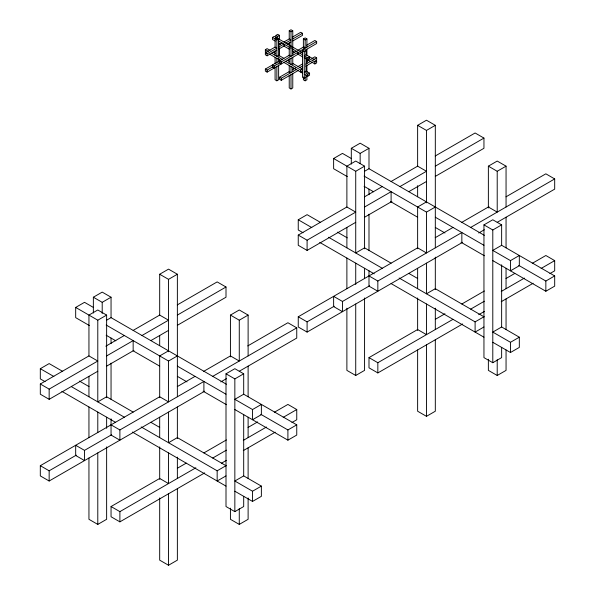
<?xml version="1.0" encoding="UTF-8"?>
<svg xmlns="http://www.w3.org/2000/svg" width="595" height="595" viewBox="0 0 595 595"><rect width="100%" height="100%" fill="white"/><g stroke="black" fill="none" stroke-linecap="round" stroke-linejoin="round"><path stroke-width="0.89" d="M275.262 41.085L272.428 39.449L272.428 37.411L274.198 36.384L276.318 37.611M275.968 39.025L275.968 35.365L277.739 34.346L279.509 35.365L279.509 39.449L302.788 52.896M275.968 35.365L277.739 36.384L279.509 35.365M283.927 42L289.23 38.943L289.23 30.769L291 29.75L292.77 30.769L292.77 55.275M272.428 37.411L276.853 39.962L278.624 38.943L278.624 55.647M289.23 30.769L291 31.795L292.77 30.769M278.624 39.962L279.509 39.449M266.85 52.568L265.355 51.706L265.355 49.66L267.125 48.641L270.115 50.367M265.355 52.724L275.083 47.109L276.853 48.128L267.125 53.743L265.355 52.724L265.355 54.77L267.125 55.789L276.853 50.173M278.371 45.213L282.156 43.026M292.495 37.054L300.728 32.301L302.498 33.327L302.498 35.365L292.77 40.981M278.624 47.109L283.927 44.045L283.927 46.09L289.341 49.214M285.697 43.026L291 39.962L289.23 38.943M292.77 38.943L302.498 33.327M278.624 49.147L284.812 45.577M287.132 44.238L291 42M291 46.09L289.23 47.109L289.23 56.183M303.383 48.225L303.383 38.943L305.146 37.916L306.916 38.943L306.916 47.109M278.475 40.899L291 48.128L292.77 47.109M303.383 38.943L305.146 39.962L306.916 38.943M278.624 56.294L279.509 55.789L279.509 47.749M298.958 53.743L267.125 72.121L265.355 71.102L265.355 69.065L289.341 55.216M292.435 53.424L296.303 51.192M297.738 50.367L304.06 46.715M306.648 45.22L314.874 40.475L316.644 41.494L316.644 43.532L305.146 50.173M265.355 69.065L267.125 70.084L273.112 66.625M274.198 66L274.198 68.038L272.428 67.019L272.428 64.974L274.198 66L280.186 62.542M279.509 60.891L281.271 61.917L298.073 52.211L298.073 54.257M299.843 51.192L316.644 41.494M306.031 74.777L306.031 77.231L304.268 78.25L302.498 77.231L302.498 50.679L304.268 49.66L306.031 50.679L306.031 54.77L316.644 60.891L316.644 62.936L314.874 63.955L304.268 57.827L305.146 57.321M300.505 52.851L302.833 51.505M302.498 50.679L304.268 51.706L306.031 50.679M306.031 54.77L304.268 55.789L307.801 57.827L309.571 56.808L309.571 58.853L307.801 59.872L307.801 57.827M292.77 63.442L291 64.468L291 58.34M298.184 70.53L281.271 80.295L279.509 79.269L279.509 77.231L289.23 71.616L291 72.635L291 66.506M292.517 69.719L295.551 67.964M298.073 66.506L302.624 63.881M306.648 61.56L308.887 60.266M311.884 58.533L314.874 56.808L316.644 57.827L316.644 59.872M275.083 67.272L275.083 79.782L276.853 80.801L278.624 79.782L278.624 64.929M279.509 77.231L281.271 78.25L296.555 69.429M299.843 67.532L302.877 65.777M305.741 64.126L310.657 61.285M312.903 59.991L316.644 57.827M301.278 68.745L302.825 67.852M305.741 66.171L312.903 62.029M285.444 61.255L300.728 70.084L302.498 69.065M308.887 58.459L314.874 61.917L316.644 60.891M302.498 71.102L300.728 72.121L300.728 70.084M309.571 73.148L306.031 71.102L304.268 72.121L307.801 74.167L309.571 73.148L309.571 75.186L307.801 76.212L304.268 74.167M289.23 75.372L289.23 87.948L291 88.975L292.77 87.948L292.77 73.654M303.383 77L303.383 79.782L305.146 80.801L306.916 79.782L306.916 75.312M89.347 325.532L75.677 317.641L75.677 307.429L84.52 302.327L93.363 307.429M93.363 313L93.363 297.217L102.206 292.115L111.049 297.217L111.049 317.641L226.405 384.244M347.287 176.611L333.624 168.72L333.624 158.508L342.467 153.398L351.31 158.508M351.31 164.079L351.31 148.296L360.154 143.187L368.997 148.296L368.997 168.72L484.352 235.322M93.363 297.217L102.206 302.32L111.049 297.217M351.31 148.296L360.154 153.398L368.997 148.296M133.154 330.404L159.683 315.09L159.683 274.243L168.526 269.141L177.369 274.243L177.369 396.768M391.101 181.482L417.63 166.161L417.63 125.322L426.474 120.212L435.317 125.322L435.317 247.847M75.677 307.429L97.788 320.192L106.631 315.09L106.631 397.698M159.683 274.243L168.526 279.353L177.369 274.243M333.624 158.508L355.728 171.271L364.571 166.161L364.571 248.777M417.63 125.322L426.474 130.424L435.317 125.322M106.631 320.192L111.049 317.641M364.571 171.271L368.997 168.72M45.094 381.663L40.311 378.903L40.311 368.692L49.154 363.59L62.706 371.414M303.034 232.742L298.251 229.982L298.251 219.771L307.094 214.669L320.646 222.493M40.311 384.006L88.945 355.929L97.788 361.031L49.154 389.115L40.311 384.006L40.311 394.217L49.154 399.327L97.788 371.243M105.828 346.186L124.318 335.506M177.295 304.915L217.16 281.904L226.003 287.006L226.003 297.217L177.369 325.294M298.251 235.084L346.885 207.008L355.728 212.11L307.094 240.194L298.251 235.084L298.251 245.296L307.094 250.406L355.728 222.322M364.571 196.796L382.258 186.585M435.243 155.994L475.107 132.983L483.951 138.085L483.951 148.296L435.317 176.373M106.631 355.929L133.154 340.615L133.154 350.827L159.683 366.141M141.997 335.506L168.526 320.192L159.683 315.09M177.369 315.09L226.003 287.006M364.571 207.008L391.101 191.694L391.101 201.898M399.944 186.585L426.474 171.271L417.63 166.161M435.317 166.161L483.951 138.085M106.631 366.141L133.964 350.358M150.84 340.615L168.526 330.404M364.571 217.22L391.904 201.437M408.787 191.694L426.474 181.482M168.526 350.827L159.683 355.929L159.683 397.698M230.429 356.859L230.429 315.09L239.272 309.98L248.115 315.09L248.115 355.929M426.474 201.898L417.63 207.008L417.63 248.777M488.369 207.938L488.369 166.161L497.212 161.059L506.055 166.161L506.055 207.008M106.155 325.026L168.526 361.031L177.369 355.929M230.429 315.09L239.272 320.192L248.115 315.09M364.095 176.105L426.474 212.11L435.317 207.008M488.369 166.161L497.212 171.271L506.055 166.161M204.702 391.205L49.154 481.013L40.311 475.903L40.311 465.692L159.683 396.768L168.526 401.878L168.526 361.031M177.295 386.601L195.056 376.352M203.609 371.414L230.429 355.929L239.272 361.031L239.272 320.192M247.751 345.926L287.906 322.743L296.749 327.852L296.749 338.064L239.272 371.243M462.65 242.284L307.094 332.092L298.251 326.982L298.251 316.771L417.63 247.847L426.474 252.957L426.474 212.11M435.243 237.68L453.003 227.431M461.846 222.322L488.949 206.673M505.981 196.841L545.846 173.822L554.689 178.931L554.689 189.136L497.212 222.322M40.311 465.692L49.154 470.801L76.257 455.153M84.52 450.378L84.52 460.589L75.677 455.487L75.677 445.276L84.52 450.378L111.629 434.729M111.049 424.852L119.892 429.954L203.899 381.454L203.899 391.666M212.742 376.352L296.749 327.852M298.251 316.771L307.094 321.88L334.204 306.224M342.467 301.457L342.467 311.668L333.624 306.559L333.624 296.347L342.467 301.457L369.577 285.808M368.997 275.931L377.84 281.033L461.846 232.533L461.846 242.745M470.682 227.431L554.689 178.931M243.69 496.327L243.69 506.538L234.846 511.64L226.003 506.538L226.003 373.801L234.846 368.692L243.69 373.801L243.69 394.217L296.749 424.852L296.749 435.064L287.906 440.166L234.846 409.538M501.637 347.406L501.637 357.617L492.794 362.719L483.951 357.617L483.951 224.873L492.794 219.771L501.637 224.873L501.637 245.296L554.689 275.931L554.689 286.143L545.846 291.245L492.794 260.61M220.782 381.923L226.405 378.673M478.722 232.995L484.352 229.752M226.003 373.801L234.846 378.903L243.69 373.801M483.951 224.873L492.794 229.982L501.637 224.873M243.69 394.217L234.846 399.327L252.533 409.538L261.376 404.429L261.376 414.641L252.533 419.743L252.533 409.538M501.637 245.296L492.794 250.406L510.48 260.61L519.323 255.508L519.323 265.72L510.48 270.822L510.48 260.61M204.702 472.891L119.892 521.852L111.049 516.75L111.049 506.538L159.683 478.462L168.526 483.564L168.526 452.929M177.369 468.25L186.213 463.141M203.899 452.929L226.405 439.936M248.041 427.448L257.605 421.922M274.355 412.253L287.906 404.429L296.749 409.538L296.749 419.75L291.966 422.51M462.65 323.97L377.84 372.931L368.997 367.829L368.997 357.617L417.63 329.533L426.474 334.643L426.474 304.008M435.317 319.322L444.963 313.758M461.846 304.008L484.352 291.014M505.981 278.527L514.757 273.462M532.294 263.332L545.846 255.508L554.689 260.617L554.689 270.822L549.906 273.588M88.945 458.038L88.945 519.301L97.788 524.411L106.631 519.301L106.631 446.897M111.049 506.538L119.892 511.64L195.859 467.782M212.742 458.038L226.405 450.147M243.288 440.404L266.448 427.031M283.198 417.363L296.749 409.538M346.885 308.188L346.885 370.38L355.728 375.482L364.571 370.38L364.571 297.976M368.997 357.617L377.84 362.719L453.003 319.322M470.682 309.117L484.352 301.226M501.235 291.476L524.396 278.103M541.138 268.442L554.689 260.617M221.585 463.141L226.405 460.359M243.288 450.608L275.225 432.178M478.722 314.681L484.352 311.438M501.235 301.687L533.165 283.25M141.194 426.942L217.16 470.801L226.003 465.692M260.796 414.306L287.906 429.954L296.749 424.852M399.141 278.021L475.107 321.88L483.951 316.771M518.743 265.385L545.846 281.033L554.689 275.931M226.003 475.903L217.16 481.013L217.16 470.801M483.951 326.982L475.107 332.092L475.107 321.88M261.376 486.115L243.69 475.903L234.846 481.013L252.533 491.225L261.376 486.115L261.376 496.327L252.533 501.429L234.846 491.225M519.323 337.194L501.637 326.982L492.794 332.092L510.48 342.296L519.323 337.194L519.323 347.406L510.48 352.508L492.794 342.296M159.683 497.948L159.683 560.148L168.526 565.25L177.369 560.148L177.369 488.666M230.429 508.16L230.429 519.301L239.272 524.411L248.115 519.301L248.115 497.956M417.63 349.957L417.63 411.219L426.474 416.329L435.317 411.219L435.317 339.745M488.369 359.239L488.369 370.38L497.212 375.482L506.055 370.38L506.055 349.957M303.383 47.109L305.146 48.128L305.146 39.962M278.624 38.943L276.853 37.916L275.083 38.943L275.083 47.109M292.435 48.961L302.498 54.77M278.475 42.937L280.684 44.216M292.435 50.999L294.867 52.405M297.188 53.743L302.61 56.875M289.23 55.275L291 56.294L291 48.128M273.112 52.092L275.359 53.394M283.927 58.34L278.624 55.275L276.853 56.294L276.853 39.962M287.214 60.236L289.564 61.597M292.658 63.382L302.788 69.228M265.355 49.66L268.352 51.386M271.342 53.119L282.156 59.359M269.096 53.862L280.721 60.571M283.815 62.363L302.498 73.148M275.968 63.955L275.083 63.442L275.083 57.321M488.369 207.008L497.212 212.11L497.212 171.271M364.571 166.161L355.728 161.059L346.885 166.161L346.885 207.008M435.317 217.22L483.951 245.296M364.095 186.309L373.571 191.783M390.521 201.571L417.63 217.22M435.317 227.431L444.963 232.995M461.036 242.284L484.352 255.738M337.395 232.154L347.287 237.874M391.101 263.168L364.571 247.847L355.728 252.957L355.728 171.271M408.787 273.38L417.63 278.482M484.107 316.867L435.317 288.694L426.474 293.796L426.474 263.168M298.251 219.771L311.802 227.595M328.552 237.264L382.258 268.271M319.775 242.41L374.218 273.841M391.101 283.584L483.951 337.194M106.631 315.09L97.788 309.98L88.945 315.09L88.945 355.929M177.369 366.141L226.003 394.217M106.155 335.238L115.832 340.823M177.369 376.352L187.016 381.923M203.096 391.205L226.405 404.66M79.447 381.083L89.019 386.601M133.154 412.09L106.631 396.776L97.788 401.878L97.788 320.192M150.84 422.301L159.683 427.403M226.167 465.788L177.369 437.615L168.526 442.717L168.526 412.09M40.311 368.692L53.862 376.516M71.4 386.646L124.318 417.192M61.835 391.332L115.631 422.39M132.35 432.044L226.003 486.115M545.846 281.033L545.846 291.245M510.48 342.296L510.48 352.508M506.055 217.22L506.055 247.847M506.055 268.271L506.055 288.694M506.055 298.906L506.055 329.533M501.637 264.79L501.637 326.982M497.212 359.707L497.212 375.482M492.794 229.982L492.794 362.719M435.317 257.137L435.317 289.624M435.317 308.188L435.317 329.533M426.474 130.424L426.474 202.828M426.474 344.855L426.474 416.329M417.63 185.655L417.63 196.796M417.63 268.271L417.63 288.694M417.63 297.976L417.63 330.463M377.84 281.033L377.84 291.245L368.997 286.143L368.997 270.822M377.84 362.719L377.84 372.931M368.997 189.136L368.997 194.706M368.997 214.2L368.997 250.406M364.571 268.271L364.571 278.482M360.154 153.398L360.154 163.61M355.728 263.168L355.728 284.514M355.728 304.008L355.728 375.482M346.885 227.431L346.885 247.847M346.885 258.059L346.885 288.694M314.874 61.917L314.874 63.955M307.801 74.167L307.801 76.212M307.094 240.194L307.094 250.406M307.094 321.88L307.094 332.092M306.916 49.147L306.916 55.275M306.916 59.069L306.916 63.442M306.916 65.487L306.916 72.635M306.031 57.7L306.031 71.102M305.146 77.231L305.146 80.801M304.268 51.706L304.268 78.25M292.77 57.239L292.77 64.468M292.77 67.123L292.77 71.616M291 31.795L291 46.641M291 74.68L291 88.975M289.23 42.766L289.23 45.451M289.23 58.905L289.23 63.442M289.23 65.361L289.23 72.679M287.906 429.954L287.906 440.166M281.271 61.917L281.271 63.955L279.509 62.936L279.509 59.463M281.271 78.25L281.271 80.295M279.509 43.279L279.509 45.064M278.624 58.436L278.624 62.148M277.739 36.384L277.739 39.136M276.853 58.34L276.853 62.832M276.853 66.424L276.853 80.801M275.083 50.902L275.083 55.275M267.125 53.743L267.125 55.789M267.125 70.084L267.125 72.121M252.533 491.225L252.533 501.429M248.115 366.141L248.115 396.776M248.115 417.192L248.115 437.615M248.115 447.827L248.115 478.462M243.69 414.641L243.69 475.903M239.272 508.628L239.272 524.411M234.846 378.903L234.846 511.64M177.369 406.98L177.369 438.545M177.369 457.109L177.369 478.462M168.526 279.353L168.526 351.749M168.526 493.776L168.526 565.25M159.683 335.439L159.683 345.576M159.683 417.192L159.683 437.615M159.683 446.897L159.683 479.384M119.892 429.954L119.892 440.166L111.049 435.064L111.049 418.821M119.892 511.64L119.892 521.852M111.049 338.064L111.049 343.627M111.049 363.121L111.049 399.327M106.631 417.192L106.631 428.333M102.206 302.32L102.206 313.461M97.788 412.09L97.788 432.513M97.788 452.929L97.788 524.411M88.945 376.352L88.945 396.776M88.945 406.98L88.945 437.615M49.154 389.115L49.154 399.327M49.154 470.801L49.154 481.013"/></g></svg>
